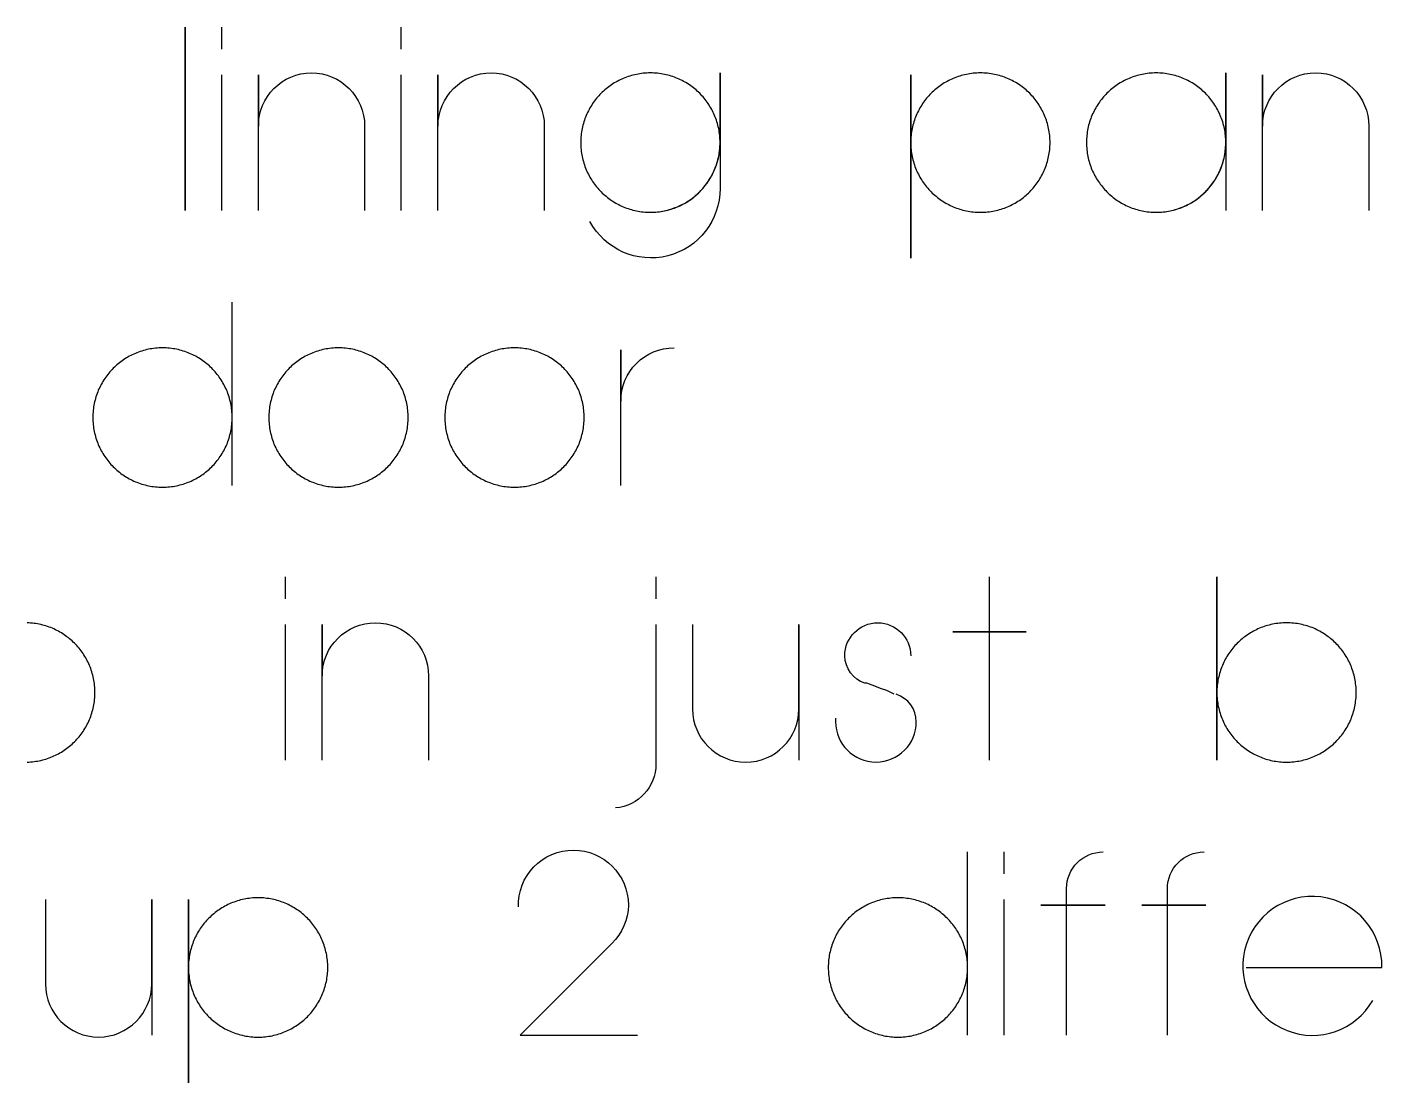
# Model space of a CAD drawing. Extents: x -841 to 6211, y -469 to 2808.
# Drawn here: x 1720.9 to 2090.4, y -394 to -106 of the extents above; entities that cross this region are included whole.
import ezdxf

# ---------------------------------------------------------------- set-up
doc = ezdxf.new("R2010")
doc.units = 0
doc.layers.add('T5_LOGOLAYER_2', color=18, linetype='CONTINUOUS')

msp = doc.modelspace()

# ---------------------------------------------------------------- linework, layer by layer
at = {"layer": 'T5_LOGOLAYER_2'}
for points in [[(1764.01, -156.04), (1764.01, -106.04)], [(1890.94, -156.54), (1891.43, -156.54), (1891.92, -156.52), (1892.4, -156.49), (1892.89, -156.44), (1893.36, -156.39), (1893.84, -156.32), (1894.31, -156.25), (1894.77, -156.16), (1895.23, -156.06), (1895.69, -155.94), (1896.14, -155.82), (1896.59, -155.69), (1897.04, -155.54), (1897.48, -155.39), (1897.91, -155.22), (1898.34, -155.05), (1898.76, -154.86), (1899.18, -154.67), (1899.59, -154.46), (1900, -154.25), (1900.4, -154.03), (1900.79, -153.79), (1901.18, -153.55), (1901.57, -153.3), (1901.94, -153.04), (1902.31, -152.77), (1902.67, -152.49), (1903.03, -152.2), (1903.38, -151.91), (1903.72, -151.61), (1904.05, -151.3), (1904.38, -150.98), (1904.7, -150.65), (1905.01, -150.32), (1905.31, -149.98), (1905.6, -149.63), (1905.89, -149.27), (1906.17, -148.91), (1906.44, -148.54), (1906.7, -148.17), (1906.95, -147.78), (1907.19, -147.39), (1907.43, -147), (1907.65, -146.6), (1907.86, -146.19), (1908.07, -145.78), (1908.26, -145.36), (1908.45, -144.94), (1908.62, -144.51), (1908.79, -144.08), (1908.94, -143.64), (1909.09, -143.19), (1909.22, -142.74), (1909.34, -142.29), (1909.46, -141.83), (1909.56, -141.37), (1909.65, -140.91), (1909.72, -140.44), (1909.79, -139.96), (1909.84, -139.49), (1909.89, -139), (1909.92, -138.52), (1909.94, -138.03), (1909.94, -137.54), (1909.94, -137.05), (1909.92, -136.56), (1909.89, -136.08), (1909.84, -135.6), (1909.79, -135.12), (1909.72, -134.65), (1909.65, -134.18), (1909.56, -133.71), (1909.46, -133.25), (1909.34, -132.79), (1909.22, -132.34), (1909.09, -131.89), (1908.94, -131.45), (1908.79, -131.01), (1908.62, -130.58), (1908.45, -130.15), (1908.26, -129.72), (1908.07, -129.31), (1907.86, -128.89), (1907.65, -128.49), (1907.43, -128.09), (1907.19, -127.69), (1906.95, -127.3), (1906.7, -126.92), (1906.44, -126.54), (1906.17, -126.17), (1905.89, -125.81), (1905.6, -125.46), (1905.31, -125.11), (1905.01, -124.77), (1904.7, -124.43), (1904.38, -124.11), (1904.05, -123.79), (1903.72, -123.48), (1903.38, -123.18), (1903.03, -122.88), (1902.67, -122.59), (1902.31, -122.32), (1901.94, -122.05), (1901.57, -121.79), (1901.18, -121.54), (1900.79, -121.29), (1900.4, -121.06), (1900, -120.84), (1899.59, -120.62), (1899.18, -120.42), (1898.76, -120.22), (1898.34, -120.04), (1897.91, -119.86), (1897.48, -119.7), (1897.04, -119.54), (1896.59, -119.4), (1896.14, -119.26), (1895.69, -119.14), (1895.23, -119.03), (1894.77, -118.93), (1894.31, -118.84), (1893.84, -118.76), (1893.36, -118.7), (1892.89, -118.64), (1892.4, -118.6), (1891.92, -118.57), (1891.43, -118.55), (1890.94, -118.54), (1890.45, -118.55), (1889.96, -118.57), (1889.48, -118.6), (1889, -118.64), (1888.52, -118.7), (1888.05, -118.76), (1887.58, -118.84), (1887.11, -118.93), (1886.65, -119.03), (1886.19, -119.14), (1885.74, -119.26), (1885.29, -119.4), (1884.85, -119.54), (1884.41, -119.7), (1883.98, -119.86), (1883.55, -120.04), (1883.12, -120.22), (1882.71, -120.42), (1882.29, -120.62), (1881.89, -120.84), (1881.49, -121.06), (1881.09, -121.29), (1880.7, -121.54), (1880.32, -121.79), (1879.94, -122.05), (1879.57, -122.32), (1879.21, -122.59), (1878.86, -122.88), (1878.51, -123.18), (1878.17, -123.48), (1877.83, -123.79), (1877.51, -124.11), (1877.19, -124.43), (1876.88, -124.77), (1876.58, -125.11), (1876.28, -125.46), (1876, -125.81), (1875.72, -126.17), (1875.45, -126.54), (1875.19, -126.92), (1874.94, -127.3), (1874.69, -127.69), (1874.46, -128.09), (1874.24, -128.49), (1874.02, -128.89), (1873.82, -129.31), (1873.62, -129.72), (1873.44, -130.15), (1873.26, -130.58), (1873.1, -131.01), (1872.94, -131.45), (1872.8, -131.89), (1872.66, -132.34), (1872.54, -132.79), (1872.43, -133.25), (1872.33, -133.71), (1872.24, -134.18), (1872.16, -134.65), (1872.1, -135.12), (1872.04, -135.6), (1872, -136.08), (1871.97, -136.56), (1871.95, -137.05), (1871.94, -137.54), (1871.95, -138.03), (1871.97, -138.52), (1872, -139), (1872.04, -139.49), (1872.1, -139.96), (1872.16, -140.44), (1872.24, -140.91), (1872.33, -141.37), (1872.43, -141.83), (1872.54, -142.29), (1872.66, -142.74), (1872.8, -143.19), (1872.94, -143.64), (1873.1, -144.08), (1873.26, -144.51), (1873.44, -144.94), (1873.62, -145.36), (1873.82, -145.78), (1874.02, -146.19), (1874.24, -146.6), (1874.46, -147), (1874.69, -147.39), (1874.94, -147.78), (1875.19, -148.17), (1875.45, -148.54), (1875.72, -148.91), (1876, -149.27), (1876.28, -149.63), (1876.58, -149.98), (1876.88, -150.32), (1877.19, -150.65), (1877.51, -150.98), (1877.83, -151.3), (1878.17, -151.61), (1878.51, -151.91), (1878.86, -152.2), (1879.21, -152.49), (1879.57, -152.77), (1879.94, -153.04), (1880.32, -153.3), (1880.7, -153.55), (1881.09, -153.79), (1881.49, -154.03), (1881.89, -154.25), (1882.29, -154.46), (1882.71, -154.67), (1883.12, -154.86), (1883.55, -155.05), (1883.98, -155.22), (1884.41, -155.39), (1884.85, -155.54), (1885.29, -155.69), (1885.74, -155.82), (1886.19, -155.94), (1886.65, -156.06), (1887.11, -156.16), (1887.58, -156.25), (1888.05, -156.32), (1888.52, -156.39), (1889, -156.44), (1889.48, -156.49), (1889.96, -156.52), (1890.45, -156.54)], [(1961.94, -156.04), (1961.94, -119.04), (1961.94, -137.54), (1961.95, -138.03), (1961.97, -138.52), (1962, -139), (1962.04, -139.49), (1962.1, -139.96), (1962.16, -140.44), (1962.24, -140.91), (1962.33, -141.37), (1962.43, -141.83), (1962.54, -142.29), (1962.66, -142.74), (1962.8, -143.19), (1962.94, -143.64), (1963.1, -144.08), (1963.26, -144.51), (1963.44, -144.94), (1963.62, -145.36), (1963.82, -145.78), (1964.02, -146.19), (1964.24, -146.6), (1964.46, -147), (1964.69, -147.39), (1964.94, -147.78), (1965.19, -148.17), (1965.45, -148.54), (1965.72, -148.91), (1966, -149.27), (1966.28, -149.63), (1966.58, -149.98), (1966.88, -150.32), (1967.19, -150.65), (1967.51, -150.98), (1967.83, -151.3), (1968.17, -151.61), (1968.51, -151.91), (1968.86, -152.2), (1969.21, -152.49), (1969.57, -152.77), (1969.94, -153.04), (1970.32, -153.3), (1970.7, -153.55), (1971.09, -153.79), (1971.49, -154.03), (1971.89, -154.25), (1972.29, -154.46), (1972.71, -154.67), (1973.12, -154.86), (1973.55, -155.05), (1973.98, -155.22), (1974.41, -155.39), (1974.85, -155.54), (1975.29, -155.69), (1975.74, -155.82), (1976.19, -155.94), (1976.65, -156.06), (1977.11, -156.16), (1977.58, -156.25), (1978.05, -156.32), (1978.52, -156.39), (1979, -156.44), (1979.48, -156.49), (1979.96, -156.52), (1980.45, -156.54), (1980.94, -156.54), (1981.43, -156.54), (1981.92, -156.52), (1982.4, -156.49), (1982.89, -156.44), (1983.36, -156.39), (1983.84, -156.32), (1984.31, -156.25), (1984.77, -156.16), (1985.23, -156.06), (1985.69, -155.94), (1986.14, -155.82), (1986.59, -155.69), (1987.04, -155.54), (1987.48, -155.39), (1987.91, -155.22), (1988.34, -155.05), (1988.76, -154.86), (1989.18, -154.67), (1989.59, -154.46), (1990, -154.25), (1990.4, -154.03), (1990.79, -153.79), (1991.18, -153.55), (1991.57, -153.3), (1991.94, -153.04), (1992.31, -152.77), (1992.67, -152.49), (1993.03, -152.2), (1993.38, -151.91), (1993.72, -151.61), (1994.05, -151.3), (1994.38, -150.98), (1994.7, -150.65), (1995.01, -150.32), (1995.31, -149.98), (1995.6, -149.63), (1995.89, -149.27), (1996.17, -148.91), (1996.44, -148.54), (1996.7, -148.17), (1996.95, -147.78), (1997.19, -147.39), (1997.43, -147), (1997.65, -146.6), (1997.86, -146.19), (1998.07, -145.78), (1998.26, -145.36), (1998.45, -144.94), (1998.62, -144.51), (1998.79, -144.08), (1998.94, -143.64), (1999.09, -143.19), (1999.22, -142.74), (1999.34, -142.29), (1999.46, -141.83), (1999.56, -141.37), (1999.65, -140.91), (1999.72, -140.44), (1999.79, -139.96), (1999.84, -139.49), (1999.89, -139), (1999.92, -138.52), (1999.94, -138.03), (1999.94, -137.54), (1999.94, -137.05), (1999.92, -136.56), (1999.89, -136.08), (1999.84, -135.6), (1999.79, -135.12), (1999.72, -134.65), (1999.65, -134.18), (1999.56, -133.71), (1999.46, -133.25), (1999.34, -132.79), (1999.22, -132.34), (1999.09, -131.89), (1998.94, -131.45), (1998.79, -131.01), (1998.62, -130.58), (1998.45, -130.15), (1998.26, -129.72), (1998.07, -129.31), (1997.86, -128.89), (1997.65, -128.49), (1997.43, -128.09), (1997.19, -127.69), (1996.95, -127.3), (1996.7, -126.92), (1996.44, -126.54), (1996.17, -126.17), (1995.89, -125.81), (1995.6, -125.46), (1995.31, -125.11), (1995.01, -124.77), (1994.7, -124.43), (1994.38, -124.11), (1994.05, -123.79), (1993.72, -123.48), (1993.38, -123.18), (1993.03, -122.88), (1992.67, -122.59), (1992.31, -122.32), (1991.94, -122.05), (1991.57, -121.79), (1991.18, -121.54), (1990.79, -121.29), (1990.4, -121.06), (1990, -120.84), (1989.59, -120.62), (1989.18, -120.42), (1988.76, -120.22), (1988.34, -120.04), (1987.91, -119.86), (1987.48, -119.7), (1987.04, -119.54), (1986.59, -119.4), (1986.14, -119.26), (1985.69, -119.14), (1985.23, -119.03), (1984.77, -118.93), (1984.31, -118.84), (1983.84, -118.76), (1983.36, -118.7), (1982.89, -118.64), (1982.4, -118.6), (1981.92, -118.57), (1981.43, -118.55), (1980.94, -118.54), (1980.45, -118.55), (1979.96, -118.57), (1979.48, -118.6), (1979, -118.64), (1978.52, -118.7), (1978.05, -118.76), (1977.58, -118.84), (1977.11, -118.93), (1976.65, -119.03), (1976.19, -119.14), (1975.74, -119.26), (1975.29, -119.4), (1974.85, -119.54), (1974.41, -119.7), (1973.98, -119.86), (1973.55, -120.04), (1973.12, -120.22), (1972.71, -120.42), (1972.29, -120.62), (1971.89, -120.84), (1971.49, -121.06), (1971.09, -121.29), (1970.7, -121.54), (1970.32, -121.79), (1969.94, -122.05), (1969.57, -122.32), (1969.21, -122.59), (1968.86, -122.88), (1968.51, -123.18), (1968.17, -123.48), (1967.83, -123.79), (1967.51, -124.11), (1967.19, -124.43), (1966.88, -124.77), (1966.58, -125.11), (1966.28, -125.46), (1966, -125.81), (1965.72, -126.17), (1965.45, -126.54), (1965.19, -126.92), (1964.94, -127.3), (1964.69, -127.69), (1964.46, -128.09), (1964.24, -128.49), (1964.02, -128.89), (1963.82, -129.31), (1963.62, -129.72), (1963.44, -130.15), (1963.26, -130.58), (1963.1, -131.01), (1962.94, -131.45), (1962.8, -131.89), (1962.66, -132.34), (1962.54, -132.79), (1962.43, -133.25), (1962.33, -133.71), (1962.24, -134.18), (1962.16, -134.65), (1962.1, -135.12), (1962.04, -135.6), (1962, -136.08), (1961.97, -136.56), (1961.95, -137.05), (1961.94, -137.54), (1961.94, -169.04)], [(2028.88, -156.54), (2029.37, -156.54), (2029.85, -156.52), (2030.34, -156.49), (2030.82, -156.44), (2031.3, -156.39), (2031.77, -156.32), (2032.24, -156.25), (2032.71, -156.16), (2033.17, -156.06), (2033.62, -155.94), (2034.08, -155.82), (2034.53, -155.69), (2034.97, -155.54), (2035.41, -155.39), (2035.84, -155.22), (2036.27, -155.05), (2036.7, -154.86), (2037.11, -154.67), (2037.53, -154.46), (2037.93, -154.25), (2038.33, -154.03), (2038.73, -153.79), (2039.12, -153.55), (2039.5, -153.3), (2039.87, -153.04), (2040.24, -152.77), (2040.61, -152.49), (2040.96, -152.2), (2041.31, -151.91), (2041.65, -151.61), (2041.98, -151.3), (2042.31, -150.98), (2042.63, -150.65), (2042.94, -150.32), (2043.24, -149.98), (2043.54, -149.63), (2043.82, -149.27), (2044.1, -148.91), (2044.37, -148.54), (2044.63, -148.17), (2044.88, -147.78), (2045.13, -147.39), (2045.36, -147), (2045.58, -146.6), (2045.8, -146.19), (2046, -145.78), (2046.2, -145.36), (2046.38, -144.94), (2046.56, -144.51), (2046.72, -144.08), (2046.88, -143.64), (2047.02, -143.19), (2047.16, -142.74), (2047.28, -142.29), (2047.39, -141.83), (2047.49, -141.37), (2047.58, -140.91), (2047.66, -140.44), (2047.72, -139.96), (2047.78, -139.49), (2047.82, -139), (2047.85, -138.52), (2047.87, -138.03), (2047.88, -137.54), (2047.87, -137.05), (2047.85, -136.56), (2047.82, -136.08), (2047.78, -135.6), (2047.72, -135.12), (2047.66, -134.65), (2047.58, -134.18), (2047.49, -133.71), (2047.39, -133.25), (2047.28, -132.79), (2047.16, -132.34), (2047.02, -131.89), (2046.88, -131.45), (2046.72, -131.01), (2046.56, -130.58), (2046.38, -130.15), (2046.2, -129.72), (2046, -129.31), (2045.8, -128.89), (2045.58, -128.49), (2045.36, -128.09), (2045.13, -127.69), (2044.88, -127.3), (2044.63, -126.92), (2044.37, -126.54), (2044.1, -126.17), (2043.82, -125.81), (2043.54, -125.46), (2043.24, -125.11), (2042.94, -124.77), (2042.63, -124.43), (2042.31, -124.11), (2041.98, -123.79), (2041.65, -123.48), (2041.31, -123.18), (2040.96, -122.88), (2040.61, -122.59), (2040.24, -122.32), (2039.87, -122.05), (2039.5, -121.79), (2039.12, -121.54), (2038.73, -121.29), (2038.33, -121.06), (2037.93, -120.84), (2037.53, -120.62), (2037.11, -120.42), (2036.7, -120.22), (2036.27, -120.04), (2035.84, -119.86), (2035.41, -119.7), (2034.97, -119.54), (2034.53, -119.4), (2034.08, -119.26), (2033.62, -119.14), (2033.17, -119.03), (2032.71, -118.93), (2032.24, -118.84), (2031.77, -118.76), (2031.3, -118.7), (2030.82, -118.64), (2030.34, -118.6), (2029.85, -118.57), (2029.37, -118.55), (2028.88, -118.54), (2028.39, -118.55), (2027.9, -118.57), (2027.41, -118.6), (2026.93, -118.64), (2026.46, -118.7), (2025.98, -118.76), (2025.51, -118.84), (2025.05, -118.93), (2024.59, -119.03), (2024.13, -119.14), (2023.67, -119.26), (2023.23, -119.4), (2022.78, -119.54), (2022.34, -119.7), (2021.91, -119.86), (2021.48, -120.04), (2021.06, -120.22), (2020.64, -120.42), (2020.23, -120.62), (2019.82, -120.84), (2019.42, -121.06), (2019.02, -121.29), (2018.64, -121.54), (2018.25, -121.79), (2017.88, -122.05), (2017.51, -122.32), (2017.15, -122.59), (2016.79, -122.88), (2016.44, -123.18), (2016.1, -123.48), (2015.77, -123.79), (2015.44, -124.11), (2015.12, -124.43), (2014.81, -124.77), (2014.51, -125.11), (2014.21, -125.46), (2013.93, -125.81), (2013.65, -126.17), (2013.38, -126.54), (2013.12, -126.92), (2012.87, -127.3), (2012.63, -127.69), (2012.39, -128.09), (2012.17, -128.49), (2011.95, -128.89), (2011.75, -129.31), (2011.55, -129.72), (2011.37, -130.15), (2011.19, -130.58), (2011.03, -131.01), (2010.87, -131.45), (2010.73, -131.89), (2010.6, -132.34), (2010.47, -132.79), (2010.36, -133.25), (2010.26, -133.71), (2010.17, -134.18), (2010.09, -134.65), (2010.03, -135.12), (2009.97, -135.6), (2009.93, -136.08), (2009.9, -136.56), (2009.88, -137.05), (2009.88, -137.54), (2009.88, -138.03), (2009.9, -138.52), (2009.93, -139), (2009.97, -139.49), (2010.03, -139.96), (2010.09, -140.44), (2010.17, -140.91), (2010.26, -141.37), (2010.36, -141.83), (2010.47, -142.29), (2010.6, -142.74), (2010.73, -143.19), (2010.87, -143.64), (2011.03, -144.08), (2011.19, -144.51), (2011.37, -144.94), (2011.55, -145.36), (2011.75, -145.78), (2011.95, -146.19), (2012.17, -146.6), (2012.39, -147), (2012.63, -147.39), (2012.87, -147.78), (2013.12, -148.17), (2013.38, -148.54), (2013.65, -148.91), (2013.93, -149.27), (2014.21, -149.63), (2014.51, -149.98), (2014.81, -150.32), (2015.12, -150.65), (2015.44, -150.98), (2015.77, -151.3), (2016.1, -151.61), (2016.44, -151.91), (2016.79, -152.2), (2017.15, -152.49), (2017.51, -152.77), (2017.88, -153.04), (2018.25, -153.3), (2018.64, -153.55), (2019.02, -153.79), (2019.42, -154.03), (2019.82, -154.25), (2020.23, -154.46), (2020.64, -154.67), (2021.06, -154.86), (2021.48, -155.05), (2021.91, -155.22), (2022.34, -155.39), (2022.78, -155.54), (2023.23, -155.69), (2023.67, -155.82), (2024.13, -155.94), (2024.59, -156.06), (2025.05, -156.16), (2025.51, -156.25), (2025.98, -156.32), (2026.46, -156.39), (2026.93, -156.44), (2027.41, -156.49), (2027.9, -156.52), (2028.39, -156.54)], [(1805.88, -231.54), (1806.37, -231.54), (1806.85, -231.52), (1807.34, -231.49), (1807.82, -231.44), (1808.3, -231.39), (1808.77, -231.32), (1809.24, -231.25), (1809.71, -231.16), (1810.17, -231.06), (1810.62, -230.94), (1811.08, -230.82), (1811.53, -230.69), (1811.97, -230.54), (1812.41, -230.39), (1812.84, -230.22), (1813.27, -230.05), (1813.7, -229.86), (1814.11, -229.67), (1814.53, -229.46), (1814.93, -229.25), (1815.33, -229.03), (1815.73, -228.79), (1816.12, -228.55), (1816.5, -228.3), (1816.87, -228.04), (1817.24, -227.77), (1817.61, -227.49), (1817.96, -227.2), (1818.31, -226.91), (1818.65, -226.61), (1818.98, -226.3), (1819.31, -225.98), (1819.63, -225.65), (1819.94, -225.32), (1820.24, -224.98), (1820.54, -224.63), (1820.82, -224.27), (1821.1, -223.91), (1821.37, -223.54), (1821.63, -223.17), (1821.88, -222.78), (1822.13, -222.39), (1822.36, -222), (1822.58, -221.6), (1822.8, -221.19), (1823, -220.78), (1823.2, -220.36), (1823.38, -219.94), (1823.56, -219.51), (1823.72, -219.08), (1823.88, -218.64), (1824.02, -218.19), (1824.16, -217.74), (1824.28, -217.29), (1824.39, -216.83), (1824.49, -216.37), (1824.58, -215.91), (1824.66, -215.44), (1824.72, -214.96), (1824.78, -214.49), (1824.82, -214), (1824.85, -213.52), (1824.87, -213.03), (1824.88, -212.54), (1824.87, -212.05), (1824.85, -211.56), (1824.82, -211.08), (1824.78, -210.6), (1824.72, -210.12), (1824.66, -209.65), (1824.58, -209.18), (1824.49, -208.71), (1824.39, -208.25), (1824.28, -207.79), (1824.16, -207.34), (1824.02, -206.89), (1823.88, -206.45), (1823.72, -206.01), (1823.56, -205.58), (1823.38, -205.15), (1823.2, -204.72), (1823, -204.31), (1822.8, -203.89), (1822.58, -203.49), (1822.36, -203.09), (1822.13, -202.69), (1821.88, -202.3), (1821.63, -201.92), (1821.37, -201.54), (1821.1, -201.17), (1820.82, -200.81), (1820.54, -200.46), (1820.24, -200.11), (1819.94, -199.77), (1819.63, -199.43), (1819.31, -199.11), (1818.98, -198.79), (1818.65, -198.48), (1818.31, -198.18), (1817.96, -197.88), (1817.61, -197.59), (1817.24, -197.32), (1816.87, -197.05), (1816.5, -196.79), (1816.12, -196.54), (1815.73, -196.29), (1815.33, -196.06), (1814.93, -195.84), (1814.53, -195.62), (1814.11, -195.42), (1813.7, -195.22), (1813.27, -195.04), (1812.84, -194.86), (1812.41, -194.7), (1811.97, -194.54), (1811.53, -194.4), (1811.08, -194.26), (1810.62, -194.14), (1810.17, -194.03), (1809.71, -193.93), (1809.24, -193.84), (1808.77, -193.76), (1808.3, -193.7), (1807.82, -193.64), (1807.34, -193.6), (1806.85, -193.57), (1806.37, -193.55), (1805.88, -193.54), (1805.39, -193.55), (1804.9, -193.57), (1804.41, -193.6), (1803.93, -193.64), (1803.46, -193.7), (1802.98, -193.76), (1802.51, -193.84), (1802.05, -193.93), (1801.59, -194.03), (1801.13, -194.14), (1800.67, -194.26), (1800.23, -194.4), (1799.78, -194.54), (1799.34, -194.7), (1798.91, -194.86), (1798.48, -195.04), (1798.06, -195.22), (1797.64, -195.42), (1797.23, -195.62), (1796.82, -195.84), (1796.42, -196.06), (1796.02, -196.29), (1795.64, -196.54), (1795.25, -196.79), (1794.88, -197.05), (1794.51, -197.32), (1794.15, -197.59), (1793.79, -197.88), (1793.44, -198.18), (1793.1, -198.48), (1792.77, -198.79), (1792.44, -199.11), (1792.12, -199.43), (1791.81, -199.77), (1791.51, -200.11), (1791.21, -200.46), (1790.93, -200.81), (1790.65, -201.17), (1790.38, -201.54), (1790.12, -201.92), (1789.87, -202.3), (1789.63, -202.69), (1789.39, -203.09), (1789.17, -203.49), (1788.95, -203.89), (1788.75, -204.31), (1788.55, -204.72), (1788.37, -205.15), (1788.19, -205.58), (1788.03, -206.01), (1787.87, -206.45), (1787.73, -206.89), (1787.6, -207.34), (1787.47, -207.79), (1787.36, -208.25), (1787.26, -208.71), (1787.17, -209.18), (1787.09, -209.65), (1787.03, -210.12), (1786.97, -210.6), (1786.93, -211.08), (1786.9, -211.56), (1786.88, -212.05), (1786.88, -212.54), (1786.88, -213.03), (1786.9, -213.52), (1786.93, -214), (1786.97, -214.49), (1787.03, -214.96), (1787.09, -215.44), (1787.17, -215.91), (1787.26, -216.37), (1787.36, -216.83), (1787.47, -217.29), (1787.6, -217.74), (1787.73, -218.19), (1787.87, -218.64), (1788.03, -219.08), (1788.19, -219.51), (1788.37, -219.94), (1788.55, -220.36), (1788.75, -220.78), (1788.95, -221.19), (1789.17, -221.6), (1789.39, -222), (1789.63, -222.39), (1789.87, -222.78), (1790.12, -223.17), (1790.38, -223.54), (1790.65, -223.91), (1790.93, -224.27), (1791.21, -224.63), (1791.51, -224.98), (1791.81, -225.32), (1792.12, -225.65), (1792.44, -225.98), (1792.77, -226.3), (1793.1, -226.61), (1793.44, -226.91), (1793.79, -227.2), (1794.15, -227.49), (1794.51, -227.77), (1794.88, -228.04), (1795.25, -228.3), (1795.64, -228.55), (1796.02, -228.79), (1796.42, -229.03), (1796.82, -229.25), (1797.23, -229.46), (1797.64, -229.67), (1798.06, -229.86), (1798.48, -230.05), (1798.91, -230.22), (1799.34, -230.39), (1799.78, -230.54), (1800.23, -230.69), (1800.67, -230.82), (1801.13, -230.94), (1801.59, -231.06), (1802.05, -231.16), (1802.51, -231.25), (1802.98, -231.32), (1803.46, -231.39), (1803.93, -231.44), (1804.41, -231.49), (1804.9, -231.52), (1805.39, -231.54)], [(1853.88, -231.54), (1854.37, -231.54), (1854.85, -231.52), (1855.34, -231.49), (1855.82, -231.44), (1856.3, -231.39), (1856.77, -231.32), (1857.24, -231.25), (1857.71, -231.16), (1858.17, -231.06), (1858.62, -230.94), (1859.08, -230.82), (1859.53, -230.69), (1859.97, -230.54), (1860.41, -230.39), (1860.84, -230.22), (1861.27, -230.05), (1861.7, -229.86), (1862.11, -229.67), (1862.53, -229.46), (1862.93, -229.25), (1863.33, -229.03), (1863.73, -228.79), (1864.12, -228.55), (1864.5, -228.3), (1864.87, -228.04), (1865.24, -227.77), (1865.61, -227.49), (1865.96, -227.2), (1866.31, -226.91), (1866.65, -226.61), (1866.98, -226.3), (1867.31, -225.98), (1867.63, -225.65), (1867.94, -225.32), (1868.24, -224.98), (1868.54, -224.63), (1868.82, -224.27), (1869.1, -223.91), (1869.37, -223.54), (1869.63, -223.17), (1869.88, -222.78), (1870.13, -222.39), (1870.36, -222), (1870.58, -221.6), (1870.8, -221.19), (1871, -220.78), (1871.2, -220.36), (1871.38, -219.94), (1871.56, -219.51), (1871.72, -219.08), (1871.88, -218.64), (1872.02, -218.19), (1872.16, -217.74), (1872.28, -217.29), (1872.39, -216.83), (1872.49, -216.37), (1872.58, -215.91), (1872.66, -215.44), (1872.72, -214.96), (1872.78, -214.49), (1872.82, -214), (1872.85, -213.52), (1872.87, -213.03), (1872.88, -212.54), (1872.87, -212.05), (1872.85, -211.56), (1872.82, -211.08), (1872.78, -210.6), (1872.72, -210.12), (1872.66, -209.65), (1872.58, -209.18), (1872.49, -208.71), (1872.39, -208.25), (1872.28, -207.79), (1872.16, -207.34), (1872.02, -206.89), (1871.88, -206.45), (1871.72, -206.01), (1871.56, -205.58), (1871.38, -205.15), (1871.2, -204.72), (1871, -204.31), (1870.8, -203.89), (1870.58, -203.49), (1870.36, -203.09), (1870.13, -202.69), (1869.88, -202.3), (1869.63, -201.92), (1869.37, -201.54), (1869.1, -201.17), (1868.82, -200.81), (1868.54, -200.46), (1868.24, -200.11), (1867.94, -199.77), (1867.63, -199.43), (1867.31, -199.11), (1866.98, -198.79), (1866.65, -198.48), (1866.31, -198.18), (1865.96, -197.88), (1865.61, -197.59), (1865.24, -197.32), (1864.87, -197.05), (1864.5, -196.79), (1864.12, -196.54), (1863.73, -196.29), (1863.33, -196.06), (1862.93, -195.84), (1862.53, -195.62), (1862.11, -195.42), (1861.7, -195.22), (1861.27, -195.04), (1860.84, -194.86), (1860.41, -194.7), (1859.97, -194.54), (1859.53, -194.4), (1859.08, -194.26), (1858.62, -194.14), (1858.17, -194.03), (1857.71, -193.93), (1857.24, -193.84), (1856.77, -193.76), (1856.3, -193.7), (1855.82, -193.64), (1855.34, -193.6), (1854.85, -193.57), (1854.37, -193.55), (1853.88, -193.54), (1853.39, -193.55), (1852.9, -193.57), (1852.41, -193.6), (1851.93, -193.64), (1851.46, -193.7), (1850.98, -193.76), (1850.51, -193.84), (1850.05, -193.93), (1849.59, -194.03), (1849.13, -194.14), (1848.67, -194.26), (1848.23, -194.4), (1847.78, -194.54), (1847.34, -194.7), (1846.91, -194.86), (1846.48, -195.04), (1846.06, -195.22), (1845.64, -195.42), (1845.23, -195.62), (1844.82, -195.84), (1844.42, -196.06), (1844.02, -196.29), (1843.64, -196.54), (1843.25, -196.79), (1842.88, -197.05), (1842.51, -197.32), (1842.15, -197.59), (1841.79, -197.88), (1841.44, -198.18), (1841.1, -198.48), (1840.77, -198.79), (1840.44, -199.11), (1840.12, -199.43), (1839.81, -199.77), (1839.51, -200.11), (1839.21, -200.46), (1838.93, -200.81), (1838.65, -201.17), (1838.38, -201.54), (1838.12, -201.92), (1837.87, -202.3), (1837.63, -202.69), (1837.39, -203.09), (1837.17, -203.49), (1836.95, -203.89), (1836.75, -204.31), (1836.55, -204.72), (1836.37, -205.15), (1836.19, -205.58), (1836.03, -206.01), (1835.87, -206.45), (1835.73, -206.89), (1835.6, -207.34), (1835.47, -207.79), (1835.36, -208.25), (1835.26, -208.71), (1835.17, -209.18), (1835.09, -209.65), (1835.03, -210.12), (1834.97, -210.6), (1834.93, -211.08), (1834.9, -211.56), (1834.88, -212.05), (1834.88, -212.54), (1834.88, -213.03), (1834.9, -213.52), (1834.93, -214), (1834.97, -214.49), (1835.03, -214.96), (1835.09, -215.44), (1835.17, -215.91), (1835.26, -216.37), (1835.36, -216.83), (1835.47, -217.29), (1835.6, -217.74), (1835.73, -218.19), (1835.87, -218.64), (1836.03, -219.08), (1836.19, -219.51), (1836.37, -219.94), (1836.55, -220.36), (1836.75, -220.78), (1836.95, -221.19), (1837.17, -221.6), (1837.39, -222), (1837.63, -222.39), (1837.87, -222.78), (1838.12, -223.17), (1838.38, -223.54), (1838.65, -223.91), (1838.93, -224.27), (1839.21, -224.63), (1839.51, -224.98), (1839.81, -225.32), (1840.12, -225.65), (1840.44, -225.98), (1840.77, -226.3), (1841.1, -226.61), (1841.44, -226.91), (1841.79, -227.2), (1842.15, -227.49), (1842.51, -227.77), (1842.88, -228.04), (1843.25, -228.3), (1843.64, -228.55), (1844.02, -228.79), (1844.42, -229.03), (1844.82, -229.25), (1845.23, -229.46), (1845.64, -229.67), (1846.06, -229.86), (1846.48, -230.05), (1846.91, -230.22), (1847.34, -230.39), (1847.78, -230.54), (1848.23, -230.69), (1848.67, -230.82), (1849.13, -230.94), (1849.59, -231.06), (1850.05, -231.16), (1850.51, -231.25), (1850.98, -231.32), (1851.46, -231.39), (1851.93, -231.44), (1852.41, -231.49), (1852.9, -231.52), (1853.39, -231.54)], [(2045.44, -306.04), (2045.44, -256.04), (2045.44, -287.54), (2045.45, -288.03), (2045.47, -288.52), (2045.5, -289), (2045.54, -289.49), (2045.6, -289.96), (2045.66, -290.44), (2045.74, -290.91), (2045.83, -291.37), (2045.93, -291.83), (2046.04, -292.29), (2046.16, -292.74), (2046.3, -293.19), (2046.44, -293.64), (2046.6, -294.08), (2046.76, -294.51), (2046.94, -294.94), (2047.12, -295.36), (2047.32, -295.78), (2047.52, -296.19), (2047.74, -296.6), (2047.96, -297), (2048.19, -297.39), (2048.44, -297.78), (2048.69, -298.17), (2048.95, -298.54), (2049.22, -298.91), (2049.5, -299.27), (2049.78, -299.63), (2050.08, -299.98), (2050.38, -300.32), (2050.69, -300.65), (2051.01, -300.98), (2051.33, -301.3), (2051.67, -301.61), (2052.01, -301.91), (2052.36, -302.2), (2052.71, -302.49), (2053.07, -302.77), (2053.44, -303.04), (2053.82, -303.3), (2054.2, -303.55), (2054.59, -303.79), (2054.99, -304.03), (2055.39, -304.25), (2055.79, -304.46), (2056.21, -304.67), (2056.62, -304.86), (2057.05, -305.05), (2057.48, -305.22), (2057.91, -305.39), (2058.35, -305.54), (2058.79, -305.69), (2059.24, -305.82), (2059.69, -305.94), (2060.15, -306.06), (2060.61, -306.16), (2061.08, -306.25), (2061.55, -306.32), (2062.02, -306.39), (2062.5, -306.44), (2062.98, -306.49), (2063.46, -306.52), (2063.95, -306.54), (2064.44, -306.54), (2064.93, -306.54), (2065.42, -306.52), (2065.9, -306.49), (2066.39, -306.44), (2066.86, -306.39), (2067.34, -306.32), (2067.81, -306.25), (2068.27, -306.16), (2068.73, -306.06), (2069.19, -305.94), (2069.64, -305.82), (2070.09, -305.69), (2070.54, -305.54), (2070.98, -305.39), (2071.41, -305.22), (2071.84, -305.05), (2072.26, -304.86), (2072.68, -304.67), (2073.09, -304.46), (2073.5, -304.25), (2073.9, -304.03), (2074.29, -303.79), (2074.68, -303.55), (2075.07, -303.3), (2075.44, -303.04), (2075.81, -302.77), (2076.17, -302.49), (2076.53, -302.2), (2076.88, -301.91), (2077.22, -301.61), (2077.55, -301.3), (2077.88, -300.98), (2078.2, -300.65), (2078.51, -300.32), (2078.81, -299.98), (2079.1, -299.63), (2079.39, -299.27), (2079.67, -298.91), (2079.94, -298.54), (2080.2, -298.17), (2080.45, -297.78), (2080.69, -297.39), (2080.93, -297), (2081.15, -296.6), (2081.36, -296.19), (2081.57, -295.78), (2081.76, -295.36), (2081.95, -294.94), (2082.12, -294.51), (2082.29, -294.08), (2082.44, -293.64), (2082.59, -293.19), (2082.72, -292.74), (2082.84, -292.29), (2082.96, -291.83), (2083.06, -291.37), (2083.15, -290.91), (2083.22, -290.44), (2083.29, -289.96), (2083.34, -289.49), (2083.39, -289), (2083.42, -288.52), (2083.44, -288.03), (2083.44, -287.54), (2083.44, -287.05), (2083.42, -286.56), (2083.39, -286.08), (2083.34, -285.6), (2083.29, -285.12), (2083.22, -284.65), (2083.15, -284.18), (2083.06, -283.71), (2082.96, -283.25), (2082.84, -282.79), (2082.72, -282.34), (2082.59, -281.89), (2082.44, -281.45), (2082.29, -281.01), (2082.12, -280.58), (2081.95, -280.15), (2081.76, -279.72), (2081.57, -279.31), (2081.36, -278.89), (2081.15, -278.49), (2080.93, -278.09), (2080.69, -277.69), (2080.45, -277.3), (2080.2, -276.92), (2079.94, -276.54), (2079.67, -276.17), (2079.39, -275.81), (2079.1, -275.46), (2078.81, -275.11), (2078.51, -274.77), (2078.2, -274.43), (2077.88, -274.11), (2077.55, -273.79), (2077.22, -273.48), (2076.88, -273.18), (2076.53, -272.88), (2076.17, -272.59), (2075.81, -272.32), (2075.44, -272.05), (2075.07, -271.79), (2074.68, -271.54), (2074.29, -271.29), (2073.9, -271.06), (2073.5, -270.84), (2073.09, -270.62), (2072.68, -270.42), (2072.26, -270.22), (2071.84, -270.04), (2071.41, -269.86), (2070.98, -269.7), (2070.54, -269.54), (2070.09, -269.4), (2069.64, -269.26), (2069.19, -269.14), (2068.73, -269.03), (2068.27, -268.93), (2067.81, -268.84), (2067.34, -268.76), (2066.86, -268.7), (2066.39, -268.64), (2065.9, -268.6), (2065.42, -268.57), (2064.93, -268.55), (2064.44, -268.54), (2063.95, -268.55), (2063.46, -268.57), (2062.98, -268.6), (2062.5, -268.64), (2062.02, -268.7), (2061.55, -268.76), (2061.08, -268.84), (2060.61, -268.93), (2060.15, -269.03), (2059.69, -269.14), (2059.24, -269.26), (2058.79, -269.4), (2058.35, -269.54), (2057.91, -269.7), (2057.48, -269.86), (2057.05, -270.04), (2056.62, -270.22), (2056.21, -270.42), (2055.79, -270.62), (2055.39, -270.84), (2054.99, -271.06), (2054.59, -271.29), (2054.2, -271.54), (2053.82, -271.79), (2053.44, -272.05), (2053.07, -272.32), (2052.71, -272.59), (2052.36, -272.88), (2052.01, -273.18), (2051.67, -273.48), (2051.33, -273.79), (2051.01, -274.11), (2050.69, -274.43), (2050.38, -274.77), (2050.08, -275.11), (2049.78, -275.46), (2049.5, -275.81), (2049.22, -276.17), (2048.95, -276.54), (2048.69, -276.92), (2048.44, -277.3), (2048.19, -277.69), (2047.96, -278.09), (2047.74, -278.49), (2047.52, -278.89), (2047.32, -279.31), (2047.12, -279.72), (2046.94, -280.15), (2046.76, -280.58), (2046.6, -281.01), (2046.44, -281.45), (2046.3, -281.89), (2046.16, -282.34), (2046.04, -282.79), (2045.93, -283.25), (2045.83, -283.71), (2045.74, -284.18), (2045.66, -284.65), (2045.6, -285.12), (2045.54, -285.6), (2045.5, -286.08), (2045.47, -286.56), (2045.45, -287.05), (2045.44, -287.54)], [(1764.94, -381.04), (1764.94, -344.04), (1764.94, -362.54), (1764.95, -363.03), (1764.97, -363.52), (1765, -364), (1765.04, -364.49), (1765.1, -364.96), (1765.16, -365.44), (1765.24, -365.91), (1765.33, -366.37), (1765.43, -366.83), (1765.54, -367.29), (1765.66, -367.74), (1765.8, -368.19), (1765.94, -368.64), (1766.1, -369.08), (1766.26, -369.51), (1766.44, -369.94), (1766.62, -370.36), (1766.82, -370.78), (1767.02, -371.19), (1767.24, -371.6), (1767.46, -372), (1767.69, -372.39), (1767.94, -372.78), (1768.19, -373.17), (1768.45, -373.54), (1768.72, -373.91), (1769, -374.27), (1769.28, -374.63), (1769.58, -374.98), (1769.88, -375.32), (1770.19, -375.65), (1770.51, -375.98), (1770.83, -376.3), (1771.17, -376.61), (1771.51, -376.91), (1771.86, -377.2), (1772.21, -377.49), (1772.57, -377.77), (1772.94, -378.04), (1773.32, -378.3), (1773.7, -378.55), (1774.09, -378.79), (1774.49, -379.03), (1774.89, -379.25), (1775.29, -379.46), (1775.71, -379.67), (1776.12, -379.86), (1776.55, -380.05), (1776.98, -380.22), (1777.41, -380.39), (1777.85, -380.54), (1778.29, -380.69), (1778.74, -380.82), (1779.19, -380.94), (1779.65, -381.06), (1780.11, -381.16), (1780.58, -381.25), (1781.05, -381.32), (1781.52, -381.39), (1782, -381.44), (1782.48, -381.49), (1782.96, -381.52), (1783.45, -381.54), (1783.94, -381.54), (1784.43, -381.54), (1784.92, -381.52), (1785.4, -381.49), (1785.89, -381.44), (1786.36, -381.39), (1786.84, -381.32), (1787.31, -381.25), (1787.77, -381.16), (1788.23, -381.06), (1788.69, -380.94), (1789.14, -380.82), (1789.59, -380.69), (1790.04, -380.54), (1790.48, -380.39), (1790.91, -380.22), (1791.34, -380.05), (1791.76, -379.86), (1792.18, -379.67), (1792.59, -379.46), (1793, -379.25), (1793.4, -379.03), (1793.79, -378.79), (1794.18, -378.55), (1794.57, -378.3), (1794.94, -378.04), (1795.31, -377.77), (1795.67, -377.49), (1796.03, -377.2), (1796.38, -376.91), (1796.72, -376.61), (1797.05, -376.3), (1797.38, -375.98), (1797.7, -375.65), (1798.01, -375.32), (1798.31, -374.98), (1798.6, -374.63), (1798.89, -374.27), (1799.17, -373.91), (1799.44, -373.54), (1799.7, -373.17), (1799.95, -372.78), (1800.19, -372.39), (1800.43, -372), (1800.65, -371.6), (1800.86, -371.19), (1801.07, -370.78), (1801.26, -370.36), (1801.45, -369.94), (1801.62, -369.51), (1801.79, -369.08), (1801.94, -368.64), (1802.09, -368.19), (1802.22, -367.74), (1802.34, -367.29), (1802.46, -366.83), (1802.56, -366.37), (1802.65, -365.91), (1802.72, -365.44), (1802.79, -364.96), (1802.84, -364.49), (1802.89, -364), (1802.92, -363.52), (1802.94, -363.03), (1802.94, -362.54), (1802.94, -362.05), (1802.92, -361.56), (1802.89, -361.08), (1802.84, -360.6), (1802.79, -360.12), (1802.72, -359.65), (1802.65, -359.18), (1802.56, -358.71), (1802.46, -358.25), (1802.34, -357.79), (1802.22, -357.34), (1802.09, -356.89), (1801.94, -356.45), (1801.79, -356.01), (1801.62, -355.58), (1801.45, -355.15), (1801.26, -354.72), (1801.07, -354.31), (1800.86, -353.89), (1800.65, -353.49), (1800.43, -353.09), (1800.19, -352.69), (1799.95, -352.3), (1799.7, -351.92), (1799.44, -351.54), (1799.17, -351.17), (1798.89, -350.81), (1798.6, -350.46), (1798.31, -350.11), (1798.01, -349.77), (1797.7, -349.43), (1797.38, -349.11), (1797.05, -348.79), (1796.72, -348.48), (1796.38, -348.18), (1796.03, -347.88), (1795.67, -347.59), (1795.31, -347.32), (1794.94, -347.05), (1794.57, -346.79), (1794.18, -346.54), (1793.79, -346.29), (1793.4, -346.06), (1793, -345.84), (1792.59, -345.62), (1792.18, -345.42), (1791.76, -345.22), (1791.34, -345.04), (1790.91, -344.86), (1790.48, -344.7), (1790.04, -344.54), (1789.59, -344.4), (1789.14, -344.26), (1788.69, -344.14), (1788.23, -344.03), (1787.77, -343.93), (1787.31, -343.84), (1786.84, -343.76), (1786.36, -343.7), (1785.89, -343.64), (1785.4, -343.6), (1784.92, -343.57), (1784.43, -343.55), (1783.94, -343.54), (1783.45, -343.55), (1782.96, -343.57), (1782.48, -343.6), (1782, -343.64), (1781.52, -343.7), (1781.05, -343.76), (1780.58, -343.84), (1780.11, -343.93), (1779.65, -344.03), (1779.19, -344.14), (1778.74, -344.26), (1778.29, -344.4), (1777.85, -344.54), (1777.41, -344.7), (1776.98, -344.86), (1776.55, -345.04), (1776.12, -345.22), (1775.71, -345.42), (1775.29, -345.62), (1774.89, -345.84), (1774.49, -346.06), (1774.09, -346.29), (1773.7, -346.54), (1773.32, -346.79), (1772.94, -347.05), (1772.57, -347.32), (1772.21, -347.59), (1771.86, -347.88), (1771.51, -348.18), (1771.17, -348.48), (1770.83, -348.79), (1770.51, -349.11), (1770.19, -349.43), (1769.88, -349.77), (1769.58, -350.11), (1769.28, -350.46), (1769, -350.81), (1768.72, -351.17), (1768.45, -351.54), (1768.19, -351.92), (1767.94, -352.3), (1767.69, -352.69), (1767.46, -353.09), (1767.24, -353.49), (1767.02, -353.89), (1766.82, -354.31), (1766.62, -354.72), (1766.44, -355.15), (1766.26, -355.58), (1766.1, -356.01), (1765.94, -356.45), (1765.8, -356.89), (1765.66, -357.34), (1765.54, -357.79), (1765.43, -358.25), (1765.33, -358.71), (1765.24, -359.18), (1765.16, -359.65), (1765.1, -360.12), (1765.04, -360.6), (1765, -361.08), (1764.97, -361.56), (1764.95, -362.05), (1764.94, -362.54), (1764.94, -394.04)]]:
    msp.add_lwpolyline(points, close=True, dxfattribs=at)
for points in [[(1774.01, -112.04), (1774.01, -106.04)], [(1823.01, -112.04), (1823.01, -106.04)], [(1774.01, -156.04), (1774.01, -119.04)], [(1823.01, -156.04), (1823.01, -119.04)], [(1776.88, -231.04), (1776.88, -212.54), (1776.87, -212.05), (1776.85, -211.56), (1776.82, -211.08), (1776.78, -210.6), (1776.72, -210.12), (1776.66, -209.65), (1776.58, -209.18), (1776.49, -208.71), (1776.39, -208.25), (1776.28, -207.79), (1776.16, -207.34), (1776.02, -206.89), (1775.88, -206.45), (1775.72, -206.01), (1775.56, -205.58), (1775.38, -205.15), (1775.2, -204.72), (1775, -204.31), (1774.8, -203.89), (1774.58, -203.49), (1774.36, -203.09), (1774.13, -202.69), (1773.88, -202.3), (1773.63, -201.92), (1773.37, -201.54), (1773.1, -201.17), (1772.82, -200.81), (1772.54, -200.46), (1772.24, -200.11), (1771.94, -199.77), (1771.63, -199.43), (1771.31, -199.11), (1770.98, -198.79), (1770.65, -198.48), (1770.31, -198.18), (1769.96, -197.88), (1769.61, -197.59), (1769.24, -197.32), (1768.87, -197.05), (1768.5, -196.79), (1768.12, -196.54), (1767.73, -196.29), (1767.33, -196.06), (1766.93, -195.84), (1766.53, -195.62), (1766.11, -195.42), (1765.7, -195.22), (1765.27, -195.04), (1764.84, -194.86), (1764.41, -194.7), (1763.97, -194.54), (1763.53, -194.4), (1763.08, -194.26), (1762.62, -194.14), (1762.17, -194.03), (1761.71, -193.93), (1761.24, -193.84), (1760.77, -193.76), (1760.3, -193.7), (1759.82, -193.64), (1759.34, -193.6), (1758.85, -193.57), (1758.37, -193.55), (1757.88, -193.54), (1757.39, -193.55), (1756.9, -193.57), (1756.41, -193.6), (1755.93, -193.64), (1755.46, -193.7), (1754.98, -193.76), (1754.51, -193.84), (1754.05, -193.93), (1753.59, -194.03), (1753.13, -194.14), (1752.67, -194.26), (1752.23, -194.4), (1751.78, -194.54), (1751.34, -194.7), (1750.91, -194.86), (1750.48, -195.04), (1750.06, -195.22), (1749.64, -195.42), (1749.23, -195.62), (1748.82, -195.84), (1748.42, -196.06), (1748.02, -196.29), (1747.64, -196.54), (1747.25, -196.79), (1746.88, -197.05), (1746.51, -197.32), (1746.15, -197.59), (1745.79, -197.88), (1745.44, -198.18), (1745.1, -198.48), (1744.77, -198.79), (1744.44, -199.11), (1744.12, -199.43), (1743.81, -199.77), (1743.51, -200.11), (1743.21, -200.46), (1742.93, -200.81), (1742.65, -201.17), (1742.38, -201.54), (1742.12, -201.92), (1741.87, -202.3), (1741.63, -202.69), (1741.39, -203.09), (1741.17, -203.49), (1740.95, -203.89), (1740.75, -204.31), (1740.55, -204.72), (1740.37, -205.15), (1740.19, -205.58), (1740.03, -206.01), (1739.87, -206.45), (1739.73, -206.89), (1739.6, -207.34), (1739.47, -207.79), (1739.36, -208.25), (1739.26, -208.71), (1739.17, -209.18), (1739.09, -209.65), (1739.03, -210.12), (1738.97, -210.6), (1738.93, -211.08), (1738.9, -211.56), (1738.88, -212.05), (1738.88, -212.54), (1738.88, -213.03), (1738.9, -213.52), (1738.93, -214), (1738.97, -214.49), (1739.03, -214.96), (1739.09, -215.44), (1739.17, -215.91), (1739.26, -216.37), (1739.36, -216.83), (1739.47, -217.29), (1739.6, -217.74), (1739.73, -218.19), (1739.87, -218.64), (1740.03, -219.08), (1740.19, -219.51), (1740.37, -219.94), (1740.55, -220.36), (1740.75, -220.78), (1740.95, -221.19), (1741.17, -221.6), (1741.39, -222), (1741.63, -222.39), (1741.87, -222.78), (1742.12, -223.17), (1742.38, -223.54), (1742.65, -223.91), (1742.93, -224.27), (1743.21, -224.63), (1743.51, -224.98), (1743.81, -225.32), (1744.12, -225.65), (1744.44, -225.98), (1744.77, -226.3), (1745.1, -226.61), (1745.44, -226.91), (1745.79, -227.2), (1746.15, -227.49), (1746.51, -227.77), (1746.88, -228.04), (1747.25, -228.3), (1747.64, -228.55), (1748.02, -228.79), (1748.42, -229.03), (1748.82, -229.25), (1749.23, -229.46), (1749.64, -229.67), (1750.06, -229.86), (1750.48, -230.05), (1750.91, -230.22), (1751.34, -230.39), (1751.78, -230.54), (1752.23, -230.69), (1752.67, -230.82), (1753.13, -230.94), (1753.59, -231.06), (1754.05, -231.16), (1754.51, -231.25), (1754.98, -231.32), (1755.46, -231.39), (1755.93, -231.44), (1756.41, -231.49), (1756.9, -231.52), (1757.39, -231.54), (1757.88, -231.54), (1758.37, -231.54), (1758.85, -231.52), (1759.34, -231.49), (1759.82, -231.44), (1760.3, -231.39), (1760.77, -231.32), (1761.24, -231.25), (1761.71, -231.16), (1762.17, -231.06), (1762.62, -230.94), (1763.08, -230.82), (1763.53, -230.69), (1763.97, -230.54), (1764.41, -230.39), (1764.84, -230.22), (1765.27, -230.05), (1765.7, -229.86), (1766.11, -229.67), (1766.53, -229.46), (1766.93, -229.25), (1767.33, -229.03), (1767.73, -228.79), (1768.12, -228.55), (1768.5, -228.3), (1768.87, -228.04), (1769.24, -227.77), (1769.61, -227.49), (1769.96, -227.2), (1770.31, -226.91), (1770.65, -226.61), (1770.98, -226.3), (1771.31, -225.98), (1771.63, -225.65), (1771.94, -225.32), (1772.24, -224.98), (1772.54, -224.63), (1772.82, -224.27), (1773.1, -223.91), (1773.37, -223.54), (1773.63, -223.17), (1773.88, -222.78), (1774.13, -222.39), (1774.36, -222), (1774.58, -221.6), (1774.8, -221.19), (1775, -220.78), (1775.2, -220.36), (1775.38, -219.94), (1775.56, -219.51), (1775.72, -219.08), (1775.88, -218.64), (1776.02, -218.19), (1776.16, -217.74), (1776.28, -217.29), (1776.39, -216.83), (1776.49, -216.37), (1776.58, -215.91), (1776.66, -215.44), (1776.72, -214.96), (1776.78, -214.49), (1776.82, -214), (1776.85, -213.52), (1776.87, -213.03), (1776.88, -212.54), (1776.88, -181.04)], [(1791.44, -262.04), (1791.44, -256.04)], [(1892.44, -256.04), (1892.44, -262.04)], [(1983.44, -306.04), (1983.44, -271.04), (1973.44, -271.04), (1993.44, -271.04), (1983.44, -271.04), (1983.44, -256.04)], [(1720.93, -306.54), (1721.42, -306.52), (1721.9, -306.49), (1722.39, -306.44), (1722.86, -306.39), (1723.34, -306.32), (1723.81, -306.25), (1724.27, -306.16), (1724.73, -306.06), (1725.19, -305.94), (1725.64, -305.82), (1726.09, -305.69), (1726.54, -305.54), (1726.98, -305.39), (1727.41, -305.22), (1727.84, -305.05), (1728.26, -304.86), (1728.68, -304.67), (1729.09, -304.46), (1729.5, -304.25), (1729.9, -304.03), (1730.29, -303.79), (1730.68, -303.55), (1731.07, -303.3), (1731.44, -303.04), (1731.81, -302.77), (1732.17, -302.49), (1732.53, -302.2), (1732.88, -301.91), (1733.22, -301.61), (1733.55, -301.3), (1733.88, -300.98), (1734.2, -300.65), (1734.51, -300.32), (1734.81, -299.98), (1735.1, -299.63), (1735.39, -299.27), (1735.67, -298.91), (1735.94, -298.54), (1736.2, -298.17), (1736.45, -297.78), (1736.69, -297.39), (1736.93, -297), (1737.15, -296.6), (1737.36, -296.19), (1737.57, -295.78), (1737.76, -295.36), (1737.95, -294.94), (1738.12, -294.51), (1738.29, -294.08), (1738.44, -293.64), (1738.59, -293.19), (1738.72, -292.74), (1738.84, -292.29), (1738.96, -291.83), (1739.06, -291.37), (1739.15, -290.91), (1739.22, -290.44), (1739.29, -289.96), (1739.34, -289.49), (1739.39, -289), (1739.42, -288.52), (1739.44, -288.03), (1739.44, -287.54), (1739.44, -287.05), (1739.42, -286.56), (1739.39, -286.08), (1739.34, -285.6), (1739.29, -285.12), (1739.22, -284.65), (1739.15, -284.18), (1739.06, -283.71), (1738.96, -283.25), (1738.84, -282.79), (1738.72, -282.34), (1738.59, -281.89), (1738.44, -281.45), (1738.29, -281.01), (1738.12, -280.58), (1737.95, -280.15), (1737.76, -279.72), (1737.57, -279.31), (1737.36, -278.89), (1737.15, -278.49), (1736.93, -278.09), (1736.69, -277.69), (1736.45, -277.3), (1736.2, -276.92), (1735.94, -276.54), (1735.67, -276.17), (1735.39, -275.81), (1735.1, -275.46), (1734.81, -275.11), (1734.51, -274.77), (1734.2, -274.43), (1733.88, -274.11), (1733.55, -273.79), (1733.22, -273.48), (1732.88, -273.18), (1732.53, -272.88), (1732.17, -272.59), (1731.81, -272.32), (1731.44, -272.05), (1731.07, -271.79), (1730.68, -271.54), (1730.29, -271.29), (1729.9, -271.06), (1729.5, -270.84), (1729.09, -270.62), (1728.68, -270.42), (1728.26, -270.22), (1727.84, -270.04), (1727.41, -269.86), (1726.98, -269.7), (1726.54, -269.54), (1726.09, -269.4), (1725.64, -269.26), (1725.19, -269.14), (1724.73, -269.03), (1724.27, -268.93), (1723.81, -268.84), (1723.34, -268.76), (1722.86, -268.7), (1722.39, -268.64), (1721.9, -268.6), (1721.42, -268.57), (1720.93, -268.55)], [(1791.44, -306.04), (1791.44, -269.04)], [(1977.44, -381.04), (1977.44, -362.54), (1977.44, -362.05), (1977.42, -361.56), (1977.39, -361.08), (1977.34, -360.6), (1977.29, -360.12), (1977.22, -359.65), (1977.15, -359.18), (1977.06, -358.71), (1976.96, -358.25), (1976.84, -357.79), (1976.72, -357.34), (1976.59, -356.89), (1976.44, -356.45), (1976.29, -356.01), (1976.12, -355.58), (1975.95, -355.15), (1975.76, -354.72), (1975.57, -354.31), (1975.36, -353.89), (1975.15, -353.49), (1974.93, -353.09), (1974.69, -352.69), (1974.45, -352.3), (1974.2, -351.92), (1973.94, -351.54), (1973.67, -351.17), (1973.39, -350.81), (1973.1, -350.46), (1972.81, -350.11), (1972.51, -349.77), (1972.2, -349.43), (1971.88, -349.11), (1971.55, -348.79), (1971.22, -348.48), (1970.88, -348.18), (1970.53, -347.88), (1970.17, -347.59), (1969.81, -347.32), (1969.44, -347.05), (1969.07, -346.79), (1968.68, -346.54), (1968.29, -346.29), (1967.9, -346.06), (1967.5, -345.84), (1967.09, -345.62), (1966.68, -345.42), (1966.26, -345.22), (1965.84, -345.04), (1965.41, -344.86), (1964.98, -344.7), (1964.54, -344.54), (1964.09, -344.4), (1963.64, -344.26), (1963.19, -344.14), (1962.73, -344.03), (1962.27, -343.93), (1961.81, -343.84), (1961.34, -343.76), (1960.86, -343.7), (1960.39, -343.64), (1959.9, -343.6), (1959.42, -343.57), (1958.93, -343.55), (1958.44, -343.54), (1957.95, -343.55), (1957.46, -343.57), (1956.98, -343.6), (1956.5, -343.64), (1956.02, -343.7), (1955.55, -343.76), (1955.08, -343.84), (1954.61, -343.93), (1954.15, -344.03), (1953.69, -344.14), (1953.24, -344.26), (1952.79, -344.4), (1952.35, -344.54), (1951.91, -344.7), (1951.48, -344.86), (1951.05, -345.04), (1950.62, -345.22), (1950.21, -345.42), (1949.79, -345.62), (1949.39, -345.84), (1948.99, -346.06), (1948.59, -346.29), (1948.2, -346.54), (1947.82, -346.79), (1947.44, -347.05), (1947.07, -347.32), (1946.71, -347.59), (1946.36, -347.88), (1946.01, -348.18), (1945.67, -348.48), (1945.33, -348.79), (1945.01, -349.11), (1944.69, -349.43), (1944.38, -349.77), (1944.08, -350.11), (1943.78, -350.46), (1943.5, -350.81), (1943.22, -351.17), (1942.95, -351.54), (1942.69, -351.92), (1942.44, -352.3), (1942.19, -352.69), (1941.96, -353.09), (1941.74, -353.49), (1941.52, -353.89), (1941.32, -354.31), (1941.12, -354.72), (1940.94, -355.15), (1940.76, -355.58), (1940.6, -356.01), (1940.44, -356.45), (1940.3, -356.89), (1940.16, -357.34), (1940.04, -357.79), (1939.93, -358.25), (1939.83, -358.71), (1939.74, -359.18), (1939.66, -359.65), (1939.6, -360.12), (1939.54, -360.6), (1939.5, -361.08), (1939.47, -361.56), (1939.45, -362.05), (1939.44, -362.54), (1939.45, -363.03), (1939.47, -363.52), (1939.5, -364), (1939.54, -364.49), (1939.6, -364.96), (1939.66, -365.44), (1939.74, -365.91), (1939.83, -366.37), (1939.93, -366.83), (1940.04, -367.29), (1940.16, -367.74), (1940.3, -368.19), (1940.44, -368.64), (1940.6, -369.08), (1940.76, -369.51), (1940.94, -369.94), (1941.12, -370.36), (1941.32, -370.78), (1941.52, -371.19), (1941.74, -371.6), (1941.96, -372), (1942.19, -372.39), (1942.44, -372.78), (1942.69, -373.17), (1942.95, -373.54), (1943.22, -373.91), (1943.5, -374.27), (1943.78, -374.63), (1944.08, -374.98), (1944.38, -375.32), (1944.69, -375.65), (1945.01, -375.98), (1945.33, -376.3), (1945.67, -376.61), (1946.01, -376.91), (1946.36, -377.2), (1946.71, -377.49), (1947.07, -377.77), (1947.44, -378.04), (1947.82, -378.3), (1948.2, -378.55), (1948.59, -378.79), (1948.99, -379.03), (1949.39, -379.25), (1949.79, -379.46), (1950.21, -379.67), (1950.62, -379.86), (1951.05, -380.05), (1951.48, -380.22), (1951.91, -380.39), (1952.35, -380.54), (1952.79, -380.69), (1953.24, -380.82), (1953.69, -380.94), (1954.15, -381.06), (1954.61, -381.16), (1955.08, -381.25), (1955.55, -381.32), (1956.02, -381.39), (1956.5, -381.44), (1956.98, -381.49), (1957.46, -381.52), (1957.95, -381.54), (1958.44, -381.54), (1958.93, -381.54), (1959.42, -381.52), (1959.9, -381.49), (1960.39, -381.44), (1960.86, -381.39), (1961.34, -381.32), (1961.81, -381.25), (1962.27, -381.16), (1962.73, -381.06), (1963.19, -380.94), (1963.64, -380.82), (1964.09, -380.69), (1964.54, -380.54), (1964.98, -380.39), (1965.41, -380.22), (1965.84, -380.05), (1966.26, -379.86), (1966.68, -379.67), (1967.09, -379.46), (1967.5, -379.25), (1967.9, -379.03), (1968.29, -378.79), (1968.68, -378.55), (1969.07, -378.3), (1969.44, -378.04), (1969.81, -377.77), (1970.17, -377.49), (1970.53, -377.2), (1970.88, -376.91), (1971.22, -376.61), (1971.55, -376.3), (1971.88, -375.98), (1972.2, -375.65), (1972.51, -375.32), (1972.81, -374.98), (1973.1, -374.63), (1973.39, -374.27), (1973.67, -373.91), (1973.94, -373.54), (1974.2, -373.17), (1974.45, -372.78), (1974.69, -372.39), (1974.93, -372), (1975.15, -371.6), (1975.36, -371.19), (1975.57, -370.78), (1975.76, -370.36), (1975.95, -369.94), (1976.12, -369.51), (1976.29, -369.08), (1976.44, -368.64), (1976.59, -368.19), (1976.72, -367.74), (1976.84, -367.29), (1976.96, -366.83), (1977.06, -366.37), (1977.15, -365.91), (1977.22, -365.44), (1977.29, -364.96), (1977.34, -364.49), (1977.39, -364), (1977.42, -363.52), (1977.44, -363.03), (1977.44, -362.54), (1977.44, -331.04)], [(1987.44, -337.04), (1987.44, -331.04)], [(1987.44, -381.04), (1987.44, -344.04)]]:
    msp.add_lwpolyline(points, dxfattribs=at)
for points in [[(1784.01, -156.04), (1784.01, -119.04), (1784.01, -133.04, -1), (1813.01, -133.04), (1813.01, -156.04)], [(1833.01, -156.04), (1833.01, -119.04), (1833.01, -133.04, -1), (1862.01, -133.04), (1862.01, -156.04)], [(1890.94, -156.54, 0.421631), (1909.94, -137.04), (1909.94, -118.54), (1909.94, -150.04, -0.782349), (1874.44, -159.04)], [(2028.88, -156.54, 0.421631), (2047.88, -137.04), (2047.88, -118.54), (2047.88, -156.04)], [(2057.88, -156.04), (2057.88, -119.04), (2057.88, -133.04, -1), (2086.88, -133.04), (2086.88, -156.04)], [(1882.88, -231.04), (1882.88, -194.04), (1882.88, -208.04, -0.416092), (1897.38, -193.54)], [(1801.44, -306.04), (1801.44, -269.04), (1801.44, -283.04, -1), (1830.44, -283.04), (1830.44, -306.04)], [(1892.44, -269.04), (1892.44, -307.04, -0.388428), (1881.44, -319.04)], [(1902.44, -269.04), (1902.44, -292.04, 1), (1931.44, -292.04), (1931.44, -269.04), (1931.44, -306.04)], [(1957.44, -288.04), (1955.44, -287.04), (1953.94, -286.54), (1951.44, -285.54), (1949.94, -285.04), (1949.44, -285.04, -0.313298), (1943.94, -277.54, -1), (1961.94, -277.54)], [(1941.44, -294.54), (1941.44, -295.54, 1), (1963.44, -295.54, 0.329104), (1957.94, -288.04)], [(1854.94, -346.04, -0.423868), (1869.94, -330.54, -0.413911), (1884.94, -345.54, -0.194637), (1880.44, -356.04), (1855.44, -381.04), (1887.44, -381.04)], [(2004.44, -381.04), (2004.44, -345.54), (1997.44, -345.54), (2014.94, -345.54), (2004.44, -345.54), (2004.44, -341.04, -0.413333), (2014.44, -331.04)], [(2031.94, -381.04), (2031.94, -345.54), (2024.94, -345.54), (2042.44, -345.54), (2031.94, -345.54), (2031.94, -341.04, -0.413333), (2041.94, -331.04)], [(2053.44, -362.54), (2090.44, -362.54, 0.90232), (2053.01, -357.88, 0.862347), (2087.94, -371.54)], [(1725.94, -344.04), (1725.94, -367.04, 1), (1754.94, -367.04), (1754.94, -344.04), (1754.94, -381.04)]]:
    msp.add_lwpolyline(points, format="xyb", dxfattribs=at)

doc.saveas('drawing.dxf')
